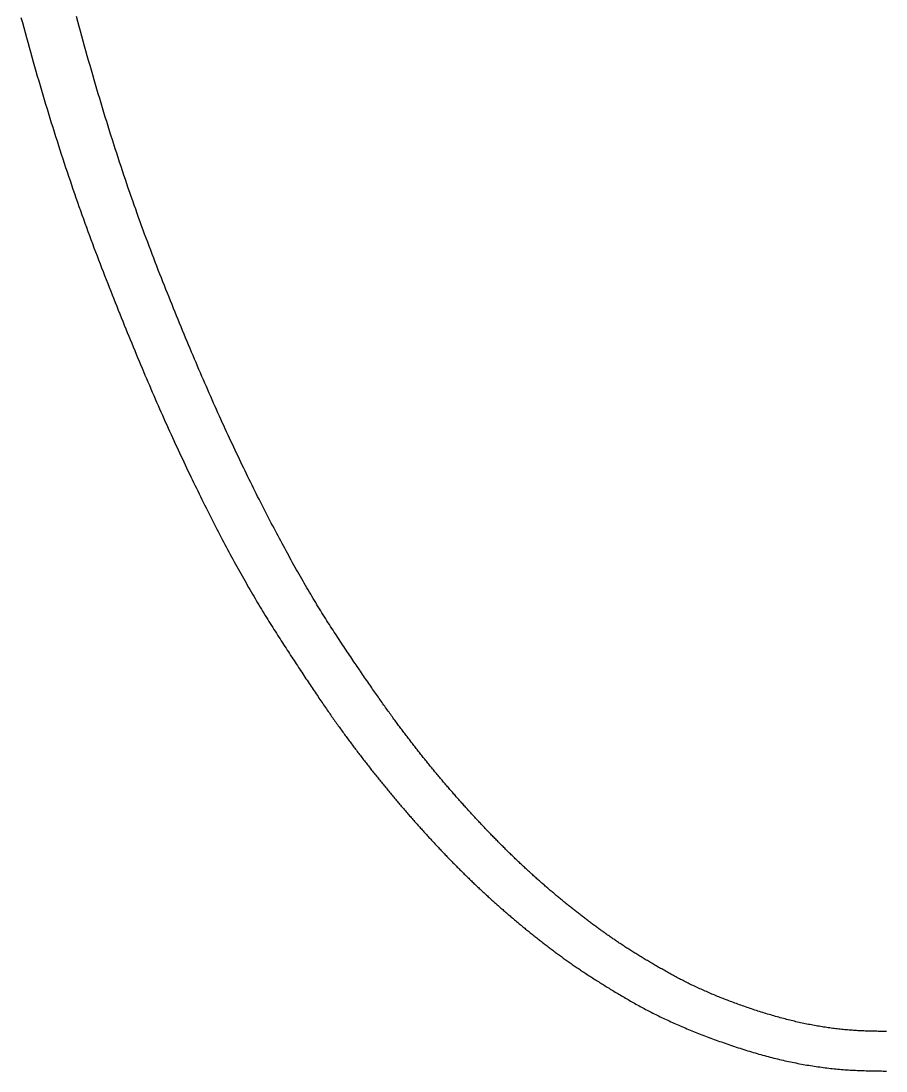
# Model space of a CAD drawing. Extents: x -120222 to -41942, y -19134 to 30932.
# Drawn here: x -81597.26 to -81589.02, y 10318.81 to 10328.81 of the extents above; entities that cross this region are included whole.
import ezdxf

# ---------------------------------------------------------------- set-up
doc = ezdxf.new("R2010")
doc.units = 0
doc.header["$LTSCALE"] = 150
doc.header["$MEASUREMENT"] = 0
doc.layers.get('0').update_dxf_attribs({"linetype": 'CONTINUOUS'})
doc.layers.add('____-568', color=7, linetype='CONTINUOUS')

# ---------------------------------------------------------------- blocks, each defined once
blk = doc.blocks.new('____-172')
at = {"color": 1, "linetype": 'Continuous', "flags": 128}
for points in [[(-88032.3616, 5780.1433), (-88032.3488, 5780.0959), (-88032.336, 5780.0487), (-88032.3232, 5780.0017), (-88032.3104, 5779.9549), (-88032.2975, 5779.9082), (-88032.2846, 5779.8618), (-88032.2716, 5779.8155), (-88032.2586, 5779.7693), (-88032.2456, 5779.7234), (-88032.2325, 5779.6776), (-88032.2194, 5779.632), (-88032.2063, 5779.5866), (-88032.1931, 5779.5413), (-88032.1799, 5779.4962), (-88032.1667, 5779.4513), (-88032.1534, 5779.4066), (-88032.1401, 5779.3621), (-88032.1268, 5779.3177), (-88032.1134, 5779.2735), (-88032.1, 5779.2295), (-88032.0865, 5779.1856), (-88032.073, 5779.142), (-88032.0595, 5779.0985), (-88032.046, 5779.0552), (-88032.0324, 5779.012), (-88032.0187, 5778.969), (-88032.0051, 5778.9263), (-88031.9914, 5778.8836), (-88031.9777, 5778.8412), (-88031.9639, 5778.7989), (-88031.9501, 5778.7568), (-88031.9363, 5778.7149), (-88031.9224, 5778.6732), (-88031.9085, 5778.6316), (-88031.8946, 5778.5902), (-88031.8806, 5778.549), (-88031.8666, 5778.508), (-88031.8525, 5778.4671), (-88031.8384, 5778.4265), (-88031.8243, 5778.386), (-88031.8102, 5778.3456), (-88031.796, 5778.3055), (-88031.7818, 5778.2655), (-88031.7675, 5778.2257), (-88031.7532, 5778.186), (-88031.7389, 5778.1466), (-88031.7245, 5778.1073), (-88031.7101, 5778.0682), (-88031.6957, 5778.0293), (-88031.6812, 5777.9905), (-88031.6667, 5777.952), (-88031.6522, 5777.9136), (-88031.6376, 5777.8753), (-88031.6231, 5777.8373), (-88031.6085, 5777.7994), (-88031.594, 5777.7617), (-88031.5794, 5777.7241), (-88031.5649, 5777.6867), (-88031.5505, 5777.6495), (-88031.536, 5777.6124), (-88031.5216, 5777.5755), (-88031.5071, 5777.5388), (-88031.4927, 5777.5022), (-88031.4784, 5777.4658), (-88031.464, 5777.4295), (-88031.4497, 5777.3935), (-88031.4353, 5777.3575), (-88031.421, 5777.3218), (-88031.4067, 5777.2862), (-88031.3925, 5777.2508), (-88031.3782, 5777.2155), (-88031.364, 5777.1804), (-88031.3498, 5777.1455), (-88031.3356, 5777.1107), (-88031.3215, 5777.0761), (-88031.3073, 5777.0417), (-88031.2932, 5777.0074), (-88031.2791, 5776.9733), (-88031.265, 5776.9394), (-88031.251, 5776.9056), (-88031.2369, 5776.872), (-88031.2229, 5776.8385), (-88031.2089, 5776.8052), (-88031.1949, 5776.7721), (-88031.181, 5776.7391), (-88031.167, 5776.7063), (-88031.1531, 5776.6737), (-88031.1392, 5776.6413), (-88031.1253, 5776.609), (-88031.1114, 5776.5768), (-88031.0976, 5776.5448), (-88031.0838, 5776.513), (-88031.07, 5776.4814), (-88031.0562, 5776.4499), (-88031.0424, 5776.4186), (-88031.0287, 5776.3875), (-88031.0149, 5776.3565), (-88031.0012, 5776.3256), (-88030.9875, 5776.295), (-88030.9739, 5776.2645), (-88030.9602, 5776.2342), (-88030.9466, 5776.204), (-88030.933, 5776.174), (-88030.9194, 5776.1442), (-88030.9059, 5776.1145), (-88030.8923, 5776.085), (-88030.8788, 5776.0557), (-88030.8653, 5776.0265), (-88030.8518, 5775.9975), (-88030.8383, 5775.9686), (-88030.8249, 5775.9399), (-88030.8115, 5775.9114), (-88030.798, 5775.8831), (-88030.7847, 5775.8549), (-88030.7713, 5775.8268), (-88030.7579, 5775.799), (-88030.7446, 5775.7713), (-88030.7313, 5775.7437), (-88030.718, 5775.7163), (-88030.7048, 5775.6891), (-88030.6915, 5775.662), (-88030.6783, 5775.635), (-88030.6651, 5775.6082), (-88030.652, 5775.5815), (-88030.6388, 5775.555), (-88030.6257, 5775.5286), (-88030.6126, 5775.5023), (-88030.5996, 5775.4762), (-88030.5865, 5775.4503), (-88030.5735, 5775.4244), (-88030.5605, 5775.3988), (-88030.5475, 5775.3732), (-88030.5346, 5775.3479), (-88030.5217, 5775.3226), (-88030.5088, 5775.2975), (-88030.4959, 5775.2726), (-88030.483, 5775.2478), (-88030.4702, 5775.2231), (-88030.4574, 5775.1986), (-88030.4446, 5775.1742), (-88030.4319, 5775.15), (-88030.4191, 5775.1259), (-88030.4064, 5775.1019), (-88030.3938, 5775.0781), (-88030.3811, 5775.0545), (-88030.3685, 5775.0309), (-88030.3559, 5775.0076), (-88030.3433, 5774.9843), (-88030.3307, 5774.9613), (-88030.3182, 5774.9383), (-88030.3056, 5774.9155), (-88030.2932, 5774.8929), (-88030.2807, 5774.8704), (-88030.2682, 5774.848), (-88030.2558, 5774.8258), (-88030.2434, 5774.8037), (-88030.231, 5774.7818), (-88030.2187, 5774.76), (-88030.2064, 5774.7384), (-88030.1941, 5774.7169), (-88030.1818, 5774.6955), (-88030.1695, 5774.6743), (-88030.1573, 5774.6532), (-88030.1451, 5774.6323), (-88030.1329, 5774.6115), (-88030.1208, 5774.5909), (-88030.1086, 5774.5704), (-88030.0965, 5774.55), (-88030.0844, 5774.5298), (-88030.0724, 5774.5098), (-88030.0603, 5774.4898), (-88030.0483, 5774.4701), (-88030.0363, 5774.4504), (-88030.0244, 5774.431), (-88030.0124, 5774.4116), (-88030.0005, 5774.3924), (-88029.9886, 5774.3734), (-88029.9767, 5774.3545), (-88029.9649, 5774.3357), (-88029.9531, 5774.3171), (-88029.9413, 5774.2986), (-88029.9295, 5774.2802), (-88029.9178, 5774.262), (-88029.9062, 5774.2439), (-88029.8947, 5774.226), (-88029.8832, 5774.2081), (-88029.8718, 5774.1904), (-88029.8604, 5774.1728), (-88029.8492, 5774.1554), (-88029.8379, 5774.138), (-88029.8268, 5774.1208), (-88029.8157, 5774.1038), (-88029.8047, 5774.0868), (-88029.7938, 5774.07), (-88029.7829, 5774.0533), (-88029.7721, 5774.0367), (-88029.7614, 5774.0203), (-88029.7507, 5774.0039), (-88029.7401, 5773.9877), (-88029.7296, 5773.9717), (-88029.7191, 5773.9557), (-88029.7087, 5773.9399), (-88029.6984, 5773.9242), (-88029.6881, 5773.9086), (-88029.6779, 5773.8932), (-88029.6678, 5773.8779), (-88029.6577, 5773.8627), (-88029.6477, 5773.8477), (-88029.6378, 5773.8327), (-88029.6279, 5773.8179), (-88029.6182, 5773.8032), (-88029.6084, 5773.7887), (-88029.5988, 5773.7742), (-88029.5892, 5773.7599), (-88029.5797, 5773.7458), (-88029.5702, 5773.7317), (-88029.5608, 5773.7178), (-88029.5515, 5773.704), (-88029.5423, 5773.6903), (-88029.5331, 5773.6768), (-88029.524, 5773.6634), (-88029.5149, 5773.6501), (-88029.506, 5773.6369), (-88029.497, 5773.6239), (-88029.4882, 5773.611), (-88029.4794, 5773.5982), (-88029.4707, 5773.5855), (-88029.4621, 5773.573), (-88029.4535, 5773.5606), (-88029.445, 5773.5483), (-88029.4366, 5773.5361), (-88029.4282, 5773.5241), (-88029.4199, 5773.5122), (-88029.4117, 5773.5004), (-88029.4035, 5773.4888), (-88029.3954, 5773.4773), (-88029.3874, 5773.4659), (-88029.3794, 5773.4546), (-88029.3715, 5773.4434), (-88029.3637, 5773.4324), (-88029.3559, 5773.4215), (-88029.3483, 5773.4108), (-88029.3406, 5773.4001), (-88029.3331, 5773.3896), (-88029.3256, 5773.3792), (-88029.3181, 5773.3689), (-88029.3107, 5773.3586), (-88029.3032, 5773.3483), (-88029.2957, 5773.338), (-88029.2882, 5773.3278), (-88029.2807, 5773.3175), (-88029.2733, 5773.3073), (-88029.2658, 5773.2971), (-88029.2582, 5773.2869), (-88029.2507, 5773.2767), (-88029.2432, 5773.2665), (-88029.2357, 5773.2564), (-88029.2281, 5773.2462), (-88029.2206, 5773.2361), (-88029.2131, 5773.2259), (-88029.2055, 5773.2158), (-88029.1979, 5773.2057), (-88029.1904, 5773.1957), (-88029.1828, 5773.1856), (-88029.1752, 5773.1755), (-88029.1676, 5773.1655), (-88029.16, 5773.1555), (-88029.1524, 5773.1455), (-88029.1448, 5773.1355), (-88029.1372, 5773.1255), (-88029.1296, 5773.1155), (-88029.122, 5773.1056), (-88029.1144, 5773.0956), (-88029.1067, 5773.0857), (-88029.0991, 5773.0758), (-88029.0914, 5773.0659), (-88029.0838, 5773.056), (-88029.0761, 5773.0461), (-88029.0684, 5773.0363), (-88029.0608, 5773.0264), (-88029.0531, 5773.0166), (-88029.0454, 5773.0068), (-88029.0377, 5772.997), (-88029.03, 5772.9872), (-88029.0223, 5772.9774), (-88029.0146, 5772.9677), (-88029.0068, 5772.9579), (-88028.9991, 5772.9482), (-88028.9914, 5772.9385), (-88028.9836, 5772.9288), (-88028.9759, 5772.9191), (-88028.9681, 5772.9094), (-88028.9604, 5772.8997), (-88028.9526, 5772.8901), (-88028.9448, 5772.8805), (-88028.9371, 5772.8708), (-88028.9293, 5772.8612), (-88028.9215, 5772.8516), (-88028.9137, 5772.8421), (-88028.9059, 5772.8325), (-88028.8981, 5772.823), (-88028.8903, 5772.8134), (-88028.8824, 5772.8039), (-88028.8746, 5772.7944), (-88028.8668, 5772.7849), (-88028.8589, 5772.7754), (-88028.8511, 5772.7659), (-88028.8432, 5772.7565), (-88028.8353, 5772.7471), (-88028.8275, 5772.7376), (-88028.8196, 5772.7282), (-88028.8117, 5772.7188), (-88028.8038, 5772.7094), (-88028.796, 5772.7001), (-88028.7881, 5772.6907), (-88028.7802, 5772.6814), (-88028.7723, 5772.672), (-88028.7644, 5772.6627), (-88028.7564, 5772.6534), (-88028.7485, 5772.6441), (-88028.7406, 5772.6349), (-88028.7327, 5772.6256), (-88028.7247, 5772.6164), (-88028.7168, 5772.6071), (-88028.7089, 5772.5979), (-88028.7009, 5772.5887), (-88028.693, 5772.5795), (-88028.685, 5772.5703), (-88028.677, 5772.5612), (-88028.6691, 5772.552), (-88028.6611, 5772.5429), (-88028.6531, 5772.5338), (-88028.6451, 5772.5247), (-88028.6371, 5772.5156), (-88028.6292, 5772.5065), (-88028.6212, 5772.4974), (-88028.6132, 5772.4884), (-88028.6051, 5772.4794), (-88028.5971, 5772.4703), (-88028.5891, 5772.4613), (-88028.5811, 5772.4523), (-88028.5731, 5772.4433), (-88028.565, 5772.4344), (-88028.557, 5772.4254), (-88028.549, 5772.4165), (-88028.5409, 5772.4076), (-88028.5329, 5772.3986), (-88028.5248, 5772.3897), (-88028.5167, 5772.3809), (-88028.5087, 5772.372), (-88028.5006, 5772.3631), (-88028.4925, 5772.3543), (-88028.4844, 5772.3455), (-88028.4764, 5772.3366), (-88028.4683, 5772.3278), (-88028.4602, 5772.3191), (-88028.4521, 5772.3103), (-88028.444, 5772.3015), (-88028.4358, 5772.2928), (-88028.4277, 5772.284), (-88028.4196, 5772.2753), (-88028.4115, 5772.2666), (-88028.4034, 5772.2579), (-88028.3952, 5772.2493), (-88028.3871, 5772.2406), (-88028.3789, 5772.2319), (-88028.3708, 5772.2233), (-88028.3626, 5772.2147), (-88028.3545, 5772.2061), (-88028.3463, 5772.1975), (-88028.3381, 5772.1889), (-88028.3299, 5772.1803), (-88028.3218, 5772.1718), (-88028.3136, 5772.1633), (-88028.3054, 5772.1547), (-88028.2972, 5772.1462), (-88028.289, 5772.1377), (-88028.2808, 5772.1293), (-88028.2725, 5772.1208), (-88028.2643, 5772.1124), (-88028.2561, 5772.1039), (-88028.2478, 5772.0955), (-88028.2396, 5772.0871), (-88028.2313, 5772.0787), (-88028.223, 5772.0703), (-88028.2148, 5772.062), (-88028.2065, 5772.0536), (-88028.1982, 5772.0453), (-88028.1899, 5772.037), (-88028.1816, 5772.0287), (-88028.1733, 5772.0204), (-88028.1649, 5772.0122), (-88028.1566, 5772.0039), (-88028.1483, 5771.9957), (-88028.1399, 5771.9875), (-88028.1316, 5771.9792), (-88028.1232, 5771.9711), (-88028.1149, 5771.9629), (-88028.1065, 5771.9547), (-88028.0981, 5771.9466), (-88028.0897, 5771.9384), (-88028.0813, 5771.9303), (-88028.0729, 5771.9222), (-88028.0645, 5771.9141), (-88028.0561, 5771.9061), (-88028.0477, 5771.898), (-88028.0392, 5771.89), (-88028.0308, 5771.882), (-88028.0224, 5771.8739), (-88028.0139, 5771.866), (-88028.0054, 5771.858), (-88027.997, 5771.85), (-88027.9885, 5771.8421), (-88027.98, 5771.8341), (-88027.9715, 5771.8262), (-88027.963, 5771.8183), (-88027.9545, 5771.8104), (-88027.946, 5771.8025), (-88027.9375, 5771.7947), (-88027.9289, 5771.7868), (-88027.9204, 5771.779), (-88027.9119, 5771.7712), (-88027.9033, 5771.7634), (-88027.8948, 5771.7556), (-88027.8862, 5771.7478), (-88027.8776, 5771.7401), (-88027.869, 5771.7323), (-88027.8604, 5771.7246), (-88027.8519, 5771.7169), (-88027.8432, 5771.7092), (-88027.8346, 5771.7015), (-88027.826, 5771.6939), (-88027.8174, 5771.6862), (-88027.8088, 5771.6786), (-88027.8001, 5771.671), (-88027.7915, 5771.6634), (-88027.7828, 5771.6558), (-88027.7742, 5771.6482), (-88027.7655, 5771.6407), (-88027.7568, 5771.6331), (-88027.7481, 5771.6256), (-88027.7394, 5771.6181), (-88027.7307, 5771.6106), (-88027.722, 5771.6031), (-88027.7133, 5771.5956), (-88027.7046, 5771.5882), (-88027.6959, 5771.5807), (-88027.6872, 5771.5733), (-88027.6785, 5771.5659), (-88027.6697, 5771.5585), (-88027.661, 5771.5511), (-88027.6522, 5771.5437), (-88027.6435, 5771.5364), (-88027.6347, 5771.5291), (-88027.6259, 5771.5217), (-88027.6172, 5771.5144), (-88027.6084, 5771.5071), (-88027.5996, 5771.4999), (-88027.5908, 5771.4926), (-88027.582, 5771.4853), (-88027.5732, 5771.4781), (-88027.5644, 5771.4709), (-88027.5556, 5771.4637), (-88027.5467, 5771.4565), (-88027.5379, 5771.4493), (-88027.5291, 5771.4422), (-88027.5202, 5771.435), (-88027.5114, 5771.4279), (-88027.5025, 5771.4208), (-88027.4937, 5771.4137), (-88027.4848, 5771.4066), (-88027.4759, 5771.3995), (-88027.4671, 5771.3925), (-88027.4582, 5771.3854), (-88027.4493, 5771.3784), (-88027.4404, 5771.3714), (-88027.4315, 5771.3644), (-88027.4226, 5771.3574), (-88027.4136, 5771.3504), (-88027.4047, 5771.3435), (-88027.3958, 5771.3365), (-88027.3868, 5771.3296), (-88027.3779, 5771.3227), (-88027.369, 5771.3158), (-88027.36, 5771.3089), (-88027.351, 5771.3021), (-88027.3421, 5771.2952), (-88027.3331, 5771.2884), (-88027.3241, 5771.2816), (-88027.3151, 5771.2748), (-88027.3061, 5771.268), (-88027.2971, 5771.2612), (-88027.2881, 5771.2544), (-88027.2791, 5771.2477), (-88027.2701, 5771.241), (-88027.2611, 5771.2342), (-88027.2521, 5771.2275), (-88027.243, 5771.2209), (-88027.234, 5771.2142), (-88027.2249, 5771.2075), (-88027.2159, 5771.2009), (-88027.2068, 5771.1942), (-88027.1976, 5771.1876), (-88027.1884, 5771.1809), (-88027.1792, 5771.1743), (-88027.1699, 5771.1676), (-88027.1605, 5771.1609), (-88027.1511, 5771.1542), (-88027.1416, 5771.1475), (-88027.132, 5771.1408), (-88027.1224, 5771.134), (-88027.1127, 5771.1273), (-88027.103, 5771.1206), (-88027.0932, 5771.1138), (-88027.0834, 5771.107), (-88027.0735, 5771.1003), (-88027.0636, 5771.0935), (-88027.0535, 5771.0867), (-88027.0435, 5771.0799), (-88027.0334, 5771.0731), (-88027.0232, 5771.0662), (-88027.0129, 5771.0594), (-88027.0026, 5771.0526), (-88026.9923, 5771.0457), (-88026.9819, 5771.0388), (-88026.9714, 5771.032), (-88026.9609, 5771.0251), (-88026.9503, 5771.0182), (-88026.9396, 5771.0113), (-88026.9289, 5771.0044), (-88026.9182, 5770.9974), (-88026.9073, 5770.9905), (-88026.8965, 5770.9836), (-88026.8855, 5770.9766), (-88026.8745, 5770.9697), (-88026.8635, 5770.9627), (-88026.8524, 5770.9557), (-88026.8412, 5770.9487), (-88026.83, 5770.9417), (-88026.8187, 5770.9347), (-88026.8074, 5770.9277), (-88026.796, 5770.9206), (-88026.7845, 5770.9136), (-88026.773, 5770.9066), (-88026.7615, 5770.8995), (-88026.7498, 5770.8924), (-88026.7381, 5770.8853), (-88026.7264, 5770.8783), (-88026.7146, 5770.8712), (-88026.7027, 5770.864), (-88026.6908, 5770.8569), (-88026.6789, 5770.8498), (-88026.6668, 5770.8427), (-88026.6547, 5770.8355), (-88026.6426, 5770.8284), (-88026.6304, 5770.8212), (-88026.6181, 5770.814), (-88026.6058, 5770.8068), (-88026.5934, 5770.7996), (-88026.581, 5770.7924), (-88026.5685, 5770.7852), (-88026.556, 5770.778), (-88026.5433, 5770.7707), (-88026.5307, 5770.7635), (-88026.518, 5770.7562), (-88026.5052, 5770.749), (-88026.4923, 5770.7418), (-88026.4793, 5770.7346), (-88026.4663, 5770.7274), (-88026.4532, 5770.7202), (-88026.44, 5770.7131), (-88026.4267, 5770.7059), (-88026.4133, 5770.6988), (-88026.3998, 5770.6917), (-88026.3863, 5770.6847), (-88026.3727, 5770.6776), (-88026.359, 5770.6706), (-88026.3452, 5770.6636), (-88026.3313, 5770.6566), (-88026.3174, 5770.6497), (-88026.3033, 5770.6427), (-88026.2892, 5770.6358), (-88026.275, 5770.6289), (-88026.2607, 5770.622), (-88026.2463, 5770.6151), (-88026.2319, 5770.6083), (-88026.2174, 5770.6015), (-88026.2027, 5770.5947), (-88026.188, 5770.5879), (-88026.1733, 5770.5811), (-88026.1584, 5770.5744), (-88026.1434, 5770.5677), (-88026.1284, 5770.561), (-88026.1133, 5770.5543), (-88026.0981, 5770.5477), (-88026.0828, 5770.541), (-88026.0675, 5770.5344), (-88026.052, 5770.5278), (-88026.0365, 5770.5212), (-88026.0209, 5770.5147), (-88026.0052, 5770.5081), (-88025.9894, 5770.5016), (-88025.9735, 5770.4951), (-88025.9576, 5770.4887), (-88025.9416, 5770.4822), (-88025.9255, 5770.4758), (-88025.9093, 5770.4694), (-88025.893, 5770.463), (-88025.8767, 5770.4566), (-88025.8602, 5770.4503), (-88025.8437, 5770.4439), (-88025.8271, 5770.4376), (-88025.8104, 5770.4313), (-88025.7936, 5770.4251), (-88025.7768, 5770.4188), (-88025.7598, 5770.4126), (-88025.7428, 5770.4064), (-88025.7257, 5770.4002), (-88025.7085, 5770.394), (-88025.6913, 5770.3879), (-88025.6739, 5770.3818), (-88025.6565, 5770.3757), (-88025.639, 5770.3696), (-88025.6214, 5770.3635), (-88025.6037, 5770.3575), (-88025.5859, 5770.3515), (-88025.5681, 5770.3454), (-88025.5501, 5770.3395), (-88025.5321, 5770.3335), (-88025.5141, 5770.3276), (-88025.496, 5770.3218), (-88025.478, 5770.316), (-88025.46, 5770.3104), (-88025.4421, 5770.3048), (-88025.4241, 5770.2993), (-88025.4062, 5770.2938), (-88025.3883, 5770.2885), (-88025.3704, 5770.2832), (-88025.3525, 5770.278), (-88025.3346, 5770.2729), (-88025.3168, 5770.2679), (-88025.299, 5770.263), (-88025.2812, 5770.2581), (-88025.2634, 5770.2533), (-88025.2456, 5770.2486), (-88025.2279, 5770.244), (-88025.2101, 5770.2395), (-88025.1924, 5770.235), (-88025.1747, 5770.2307), (-88025.1571, 5770.2264), (-88025.1394, 5770.2222), (-88025.1218, 5770.218), (-88025.1042, 5770.214), (-88025.0866, 5770.21), (-88025.069, 5770.2061), (-88025.0514, 5770.2023), (-88025.0339, 5770.1986), (-88025.0164, 5770.1949), (-88024.9989, 5770.1914), (-88024.9814, 5770.1879), (-88024.9639, 5770.1845), (-88024.9465, 5770.1811), (-88024.929, 5770.1779), (-88024.9116, 5770.1747), (-88024.8942, 5770.1717), (-88024.8769, 5770.1687), (-88024.8595, 5770.1657), (-88024.8422, 5770.1629), (-88024.8249, 5770.1601), (-88024.8076, 5770.1575), (-88024.7903, 5770.1549), (-88024.773, 5770.1524), (-88024.7558, 5770.1499), (-88024.7385, 5770.1476), (-88024.7213, 5770.1453), (-88024.7042, 5770.1431), (-88024.687, 5770.141), (-88024.6698, 5770.139), (-88024.6527, 5770.137), (-88024.6356, 5770.1351), (-88024.6185, 5770.1334), (-88024.6014, 5770.1316), (-88024.5844, 5770.13), (-88024.5673, 5770.1285), (-88024.5503, 5770.127), (-88024.5333, 5770.1256), (-88024.5163, 5770.1243), (-88024.4994, 5770.1231), (-88024.4824, 5770.122), (-88024.4655, 5770.1209), (-88024.4486, 5770.1199), (-88024.4317, 5770.119), (-88024.4149, 5770.1182), (-88024.398, 5770.1174), (-88024.3812, 5770.1167), (-88024.3645, 5770.1161), (-88024.3478, 5770.1155), (-88024.3311, 5770.1149), (-88024.3145, 5770.1144), (-88024.298, 5770.1139), (-88024.2814, 5770.1135), (-88024.265, 5770.1131), (-88024.2485, 5770.1128), (-88024.2321, 5770.1125), (-88024.2158, 5770.1122), (-88024.1995, 5770.112), (-88024.1833, 5770.1119), (-88024.1671, 5770.1118), (-88024.1509, 5770.1117), (-88024.1348, 5770.1117), (-88024.1187, 5770.1117)], [(-88024.1187, 5770.489), (-88024.132, 5770.489), (-88024.1453, 5770.489), (-88024.1587, 5770.489), (-88024.172, 5770.4891), (-88024.1855, 5770.4892), (-88024.1989, 5770.4894), (-88024.2124, 5770.4896), (-88024.2259, 5770.4898), (-88024.2395, 5770.4901), (-88024.2531, 5770.4904), (-88024.2667, 5770.4907), (-88024.2804, 5770.4911), (-88024.2941, 5770.4915), (-88024.3079, 5770.492), (-88024.3217, 5770.4924), (-88024.3355, 5770.493), (-88024.3493, 5770.4935), (-88024.3632, 5770.4941), (-88024.3771, 5770.4948), (-88024.3911, 5770.4955), (-88024.4051, 5770.4963), (-88024.419, 5770.4971), (-88024.4331, 5770.498), (-88024.4471, 5770.499), (-88024.4611, 5770.5001), (-88024.4752, 5770.5012), (-88024.4893, 5770.5024), (-88024.5034, 5770.5036), (-88024.5176, 5770.5049), (-88024.5317, 5770.5063), (-88024.5459, 5770.5077), (-88024.5601, 5770.5092), (-88024.5743, 5770.5108), (-88024.5886, 5770.5124), (-88024.6029, 5770.5141), (-88024.6171, 5770.5159), (-88024.6315, 5770.5177), (-88024.6458, 5770.5196), (-88024.6602, 5770.5216), (-88024.6745, 5770.5236), (-88024.6889, 5770.5257), (-88024.7033, 5770.5279), (-88024.7178, 5770.5301), (-88024.7323, 5770.5324), (-88024.7467, 5770.5348), (-88024.7612, 5770.5372), (-88024.7758, 5770.5397), (-88024.7903, 5770.5422), (-88024.8049, 5770.5449), (-88024.8195, 5770.5476), (-88024.8341, 5770.5503), (-88024.8487, 5770.5531), (-88024.8634, 5770.556), (-88024.8781, 5770.559), (-88024.8928, 5770.562), (-88024.9075, 5770.5651), (-88024.9223, 5770.5682), (-88024.937, 5770.5714), (-88024.9518, 5770.5747), (-88024.9666, 5770.578), (-88024.9815, 5770.5815), (-88024.9963, 5770.5849), (-88025.0112, 5770.5885), (-88025.0261, 5770.5921), (-88025.041, 5770.5958), (-88025.0559, 5770.5995), (-88025.0709, 5770.6033), (-88025.0859, 5770.6072), (-88025.1009, 5770.6111), (-88025.1159, 5770.6151), (-88025.131, 5770.6192), (-88025.146, 5770.6233), (-88025.1611, 5770.6275), (-88025.1762, 5770.6318), (-88025.1914, 5770.6361), (-88025.2065, 5770.6405), (-88025.2217, 5770.645), (-88025.2369, 5770.6495), (-88025.2521, 5770.6541), (-88025.2674, 5770.6587), (-88025.2826, 5770.6635), (-88025.2979, 5770.6683), (-88025.3132, 5770.6731), (-88025.3284, 5770.6779), (-88025.3435, 5770.6828), (-88025.3586, 5770.6877), (-88025.3736, 5770.6926), (-88025.3886, 5770.6976), (-88025.4035, 5770.7025), (-88025.4183, 5770.7075), (-88025.4331, 5770.7125), (-88025.4478, 5770.7176), (-88025.4624, 5770.7226), (-88025.477, 5770.7277), (-88025.4915, 5770.7328), (-88025.506, 5770.7379), (-88025.5204, 5770.743), (-88025.5347, 5770.7482), (-88025.549, 5770.7534), (-88025.5632, 5770.7586), (-88025.5773, 5770.7638), (-88025.5914, 5770.7691), (-88025.6054, 5770.7743), (-88025.6194, 5770.7796), (-88025.6333, 5770.7849), (-88025.6471, 5770.7903), (-88025.6609, 5770.7956), (-88025.6746, 5770.801), (-88025.6882, 5770.8064), (-88025.7018, 5770.8118), (-88025.7153, 5770.8172), (-88025.7288, 5770.8227), (-88025.7422, 5770.8282), (-88025.7555, 5770.8337), (-88025.7688, 5770.8392), (-88025.782, 5770.8448), (-88025.7951, 5770.8503), (-88025.8082, 5770.8559), (-88025.8212, 5770.8616), (-88025.8342, 5770.8672), (-88025.8471, 5770.8728), (-88025.8599, 5770.8785), (-88025.8727, 5770.8842), (-88025.8854, 5770.8899), (-88025.8981, 5770.8957), (-88025.9106, 5770.9015), (-88025.9232, 5770.9072), (-88025.9356, 5770.9131), (-88025.948, 5770.9189), (-88025.9603, 5770.9247), (-88025.9726, 5770.9306), (-88025.9848, 5770.9365), (-88025.997, 5770.9424), (-88026.0091, 5770.9484), (-88026.0211, 5770.9543), (-88026.0331, 5770.9603), (-88026.0449, 5770.9663), (-88026.0568, 5770.9723), (-88026.0686, 5770.9784), (-88026.0803, 5770.9845), (-88026.0919, 5770.9906), (-88026.1035, 5770.9967), (-88026.115, 5771.0028), (-88026.1265, 5771.009), (-88026.1379, 5771.0151), (-88026.1492, 5771.0213), (-88026.1605, 5771.0275), (-88026.1717, 5771.0338), (-88026.1829, 5771.0399), (-88026.1941, 5771.0461), (-88026.2052, 5771.0523), (-88026.2162, 5771.0585), (-88026.2272, 5771.0647), (-88026.2381, 5771.0708), (-88026.2491, 5771.077), (-88026.2599, 5771.0832), (-88026.2707, 5771.0893), (-88026.2815, 5771.0954), (-88026.2922, 5771.1016), (-88026.3028, 5771.1077), (-88026.3135, 5771.1138), (-88026.324, 5771.12), (-88026.3345, 5771.1261), (-88026.345, 5771.1322), (-88026.3554, 5771.1383), (-88026.3658, 5771.1444), (-88026.3761, 5771.1505), (-88026.3864, 5771.1565), (-88026.3966, 5771.1626), (-88026.4068, 5771.1687), (-88026.417, 5771.1747), (-88026.4271, 5771.1808), (-88026.4371, 5771.1869), (-88026.4471, 5771.1929), (-88026.457, 5771.1989), (-88026.4669, 5771.205), (-88026.4768, 5771.211), (-88026.4866, 5771.217), (-88026.4964, 5771.223), (-88026.5061, 5771.2291), (-88026.5157, 5771.2351), (-88026.5253, 5771.2411), (-88026.5349, 5771.247), (-88026.5444, 5771.253), (-88026.5539, 5771.259), (-88026.5633, 5771.265), (-88026.5727, 5771.271), (-88026.582, 5771.2769), (-88026.5913, 5771.2829), (-88026.6005, 5771.2888), (-88026.6097, 5771.2948), (-88026.6188, 5771.3007), (-88026.6279, 5771.3066), (-88026.637, 5771.3126), (-88026.646, 5771.3185), (-88026.6549, 5771.3244), (-88026.6638, 5771.3303), (-88026.6726, 5771.3362), (-88026.6814, 5771.3421), (-88026.6902, 5771.348), (-88026.6989, 5771.3539), (-88026.7076, 5771.3598), (-88026.7162, 5771.3656), (-88026.7247, 5771.3715), (-88026.7332, 5771.3774), (-88026.7417, 5771.3832), (-88026.7501, 5771.3891), (-88026.7585, 5771.3949), (-88026.7668, 5771.4008), (-88026.7751, 5771.4066), (-88026.7834, 5771.4124), (-88026.7916, 5771.4183), (-88026.7999, 5771.4241), (-88026.8081, 5771.43), (-88026.8163, 5771.4359), (-88026.8246, 5771.4418), (-88026.8328, 5771.4478), (-88026.841, 5771.4537), (-88026.8493, 5771.4597), (-88026.8575, 5771.4656), (-88026.8657, 5771.4716), (-88026.8739, 5771.4776), (-88026.8821, 5771.4836), (-88026.8903, 5771.4897), (-88026.8985, 5771.4957), (-88026.9067, 5771.5018), (-88026.9149, 5771.5079), (-88026.9231, 5771.514), (-88026.9313, 5771.5201), (-88026.9395, 5771.5262), (-88026.9477, 5771.5323), (-88026.9559, 5771.5385), (-88026.9641, 5771.5447), (-88026.9722, 5771.5509), (-88026.9804, 5771.5571), (-88026.9886, 5771.5633), (-88026.9967, 5771.5695), (-88027.0049, 5771.5758), (-88027.0131, 5771.582), (-88027.0212, 5771.5883), (-88027.0294, 5771.5946), (-88027.0375, 5771.6009), (-88027.0457, 5771.6072), (-88027.0538, 5771.6136), (-88027.062, 5771.6199), (-88027.0701, 5771.6263), (-88027.0782, 5771.6327), (-88027.0864, 5771.6391), (-88027.0945, 5771.6455), (-88027.1026, 5771.6519), (-88027.1107, 5771.6584), (-88027.1188, 5771.6649), (-88027.127, 5771.6713), (-88027.1351, 5771.6778), (-88027.1432, 5771.6843), (-88027.1513, 5771.6909), (-88027.1594, 5771.6974), (-88027.1675, 5771.7039), (-88027.1756, 5771.7105), (-88027.1837, 5771.7171), (-88027.1918, 5771.7237), (-88027.1998, 5771.7303), (-88027.2079, 5771.737), (-88027.216, 5771.7436), (-88027.2241, 5771.7503), (-88027.2321, 5771.7569), (-88027.2402, 5771.7636), (-88027.2483, 5771.7703), (-88027.2563, 5771.7771), (-88027.2644, 5771.7838), (-88027.2725, 5771.7905), (-88027.2805, 5771.7973), (-88027.2886, 5771.8041), (-88027.2966, 5771.8109), (-88027.3046, 5771.8177), (-88027.3127, 5771.8245), (-88027.3207, 5771.8314), (-88027.3287, 5771.8383), (-88027.3368, 5771.8451), (-88027.3448, 5771.852), (-88027.3528, 5771.8589), (-88027.3608, 5771.8659), (-88027.3688, 5771.8728), (-88027.3768, 5771.8798), (-88027.3848, 5771.8867), (-88027.3928, 5771.8937), (-88027.4008, 5771.9007), (-88027.4088, 5771.9078), (-88027.4167, 5771.9148), (-88027.4247, 5771.9219), (-88027.4327, 5771.9289), (-88027.4407, 5771.936), (-88027.4486, 5771.9431), (-88027.4566, 5771.9502), (-88027.4645, 5771.9574), (-88027.4725, 5771.9645), (-88027.4804, 5771.9717), (-88027.4883, 5771.9789), (-88027.4963, 5771.986), (-88027.5042, 5771.9933), (-88027.5121, 5772.0005), (-88027.52, 5772.0077), (-88027.528, 5772.015), (-88027.5359, 5772.0223), (-88027.5438, 5772.0296), (-88027.5517, 5772.0369), (-88027.5596, 5772.0442), (-88027.5675, 5772.0515), (-88027.5753, 5772.0589), (-88027.5832, 5772.0663), (-88027.5911, 5772.0737), (-88027.599, 5772.0811), (-88027.6068, 5772.0885), (-88027.6147, 5772.0959), (-88027.6226, 5772.1034), (-88027.6304, 5772.1108), (-88027.6383, 5772.1183), (-88027.6461, 5772.1258), (-88027.654, 5772.1333), (-88027.6618, 5772.1409), (-88027.6696, 5772.1484), (-88027.6775, 5772.156), (-88027.6853, 5772.1636), (-88027.6931, 5772.1711), (-88027.7009, 5772.1788), (-88027.7087, 5772.1864), (-88027.7165, 5772.194), (-88027.7243, 5772.2017), (-88027.7321, 5772.2094), (-88027.7399, 5772.2171), (-88027.7477, 5772.2248), (-88027.7555, 5772.2325), (-88027.7633, 5772.2402), (-88027.771, 5772.248), (-88027.7788, 5772.2557), (-88027.7866, 5772.2635), (-88027.7943, 5772.2713), (-88027.8021, 5772.2791), (-88027.8098, 5772.287), (-88027.8176, 5772.2948), (-88027.8253, 5772.3027), (-88027.8331, 5772.3106), (-88027.8408, 5772.3185), (-88027.8485, 5772.3264), (-88027.8563, 5772.3343), (-88027.864, 5772.3422), (-88027.8717, 5772.3502), (-88027.8794, 5772.3581), (-88027.8872, 5772.3661), (-88027.8949, 5772.3741), (-88027.9026, 5772.3821), (-88027.9103, 5772.3901), (-88027.918, 5772.3982), (-88027.9257, 5772.4062), (-88027.9334, 5772.4143), (-88027.9411, 5772.4224), (-88027.9488, 5772.4305), (-88027.9565, 5772.4386), (-88027.9642, 5772.4467), (-88027.9719, 5772.4549), (-88027.9795, 5772.463), (-88027.9872, 5772.4712), (-88027.9949, 5772.4794), (-88028.0026, 5772.4876), (-88028.0102, 5772.4958), (-88028.0179, 5772.504), (-88028.0256, 5772.5123), (-88028.0332, 5772.5205), (-88028.0409, 5772.5288), (-88028.0485, 5772.5371), (-88028.0562, 5772.5454), (-88028.0638, 5772.5537), (-88028.0715, 5772.5621), (-88028.0791, 5772.5704), (-88028.0867, 5772.5788), (-88028.0944, 5772.5871), (-88028.102, 5772.5955), (-88028.1096, 5772.6039), (-88028.1173, 5772.6124), (-88028.1249, 5772.6208), (-88028.1325, 5772.6293), (-88028.1401, 5772.6377), (-88028.1477, 5772.6462), (-88028.1553, 5772.6547), (-88028.1629, 5772.6632), (-88028.1705, 5772.6717), (-88028.1781, 5772.6803), (-88028.1857, 5772.6888), (-88028.1933, 5772.6974), (-88028.2009, 5772.706), (-88028.2085, 5772.7146), (-88028.2161, 5772.7232), (-88028.2236, 5772.7318), (-88028.2312, 5772.7405), (-88028.2388, 5772.7491), (-88028.2464, 5772.7578), (-88028.2539, 5772.7665), (-88028.2615, 5772.7752), (-88028.2691, 5772.7839), (-88028.2766, 5772.7926), (-88028.2842, 5772.8014), (-88028.2917, 5772.8101), (-88028.2993, 5772.8189), (-88028.3068, 5772.8277), (-88028.3143, 5772.8365), (-88028.3219, 5772.8453), (-88028.3294, 5772.8541), (-88028.3369, 5772.863), (-88028.3444, 5772.8719), (-88028.3519, 5772.8807), (-88028.3595, 5772.8896), (-88028.367, 5772.8985), (-88028.3745, 5772.9075), (-88028.382, 5772.9164), (-88028.3894, 5772.9254), (-88028.3969, 5772.9343), (-88028.4044, 5772.9433), (-88028.4119, 5772.9523), (-88028.4194, 5772.9613), (-88028.4268, 5772.9704), (-88028.4343, 5772.9794), (-88028.4417, 5772.9885), (-88028.4492, 5772.9975), (-88028.4566, 5773.0066), (-88028.4641, 5773.0157), (-88028.4715, 5773.0248), (-88028.4789, 5773.034), (-88028.4864, 5773.0431), (-88028.4938, 5773.0523), (-88028.5012, 5773.0615), (-88028.5086, 5773.0707), (-88028.516, 5773.0799), (-88028.5234, 5773.0891), (-88028.5308, 5773.0983), (-88028.5382, 5773.1076), (-88028.5456, 5773.1169), (-88028.553, 5773.1261), (-88028.5604, 5773.1354), (-88028.5678, 5773.1448), (-88028.5751, 5773.1541), (-88028.5825, 5773.1634), (-88028.5899, 5773.1728), (-88028.5972, 5773.1822), (-88028.6046, 5773.1916), (-88028.6119, 5773.201), (-88028.6193, 5773.2104), (-88028.6266, 5773.2198), (-88028.6339, 5773.2293), (-88028.6413, 5773.2387), (-88028.6486, 5773.2482), (-88028.6559, 5773.2577), (-88028.6632, 5773.2672), (-88028.6705, 5773.2767), (-88028.6778, 5773.2863), (-88028.6851, 5773.2958), (-88028.6924, 5773.3054), (-88028.6997, 5773.315), (-88028.707, 5773.3246), (-88028.7143, 5773.3342), (-88028.7216, 5773.3438), (-88028.7288, 5773.3535), (-88028.7361, 5773.3631), (-88028.7434, 5773.3728), (-88028.7506, 5773.3825), (-88028.7579, 5773.3922), (-88028.7651, 5773.4019), (-88028.7724, 5773.4117), (-88028.7797, 5773.4216), (-88028.7872, 5773.4316), (-88028.7946, 5773.4418), (-88028.8022, 5773.452), (-88028.8098, 5773.4624), (-88028.8175, 5773.473), (-88028.8252, 5773.4836), (-88028.8331, 5773.4944), (-88028.8409, 5773.5052), (-88028.8489, 5773.5162), (-88028.8569, 5773.5274), (-88028.865, 5773.5386), (-88028.8732, 5773.55), (-88028.8814, 5773.5615), (-88028.8897, 5773.5731), (-88028.898, 5773.5848), (-88028.9064, 5773.5967), (-88028.9149, 5773.6086), (-88028.9235, 5773.6207), (-88028.9321, 5773.633), (-88028.9408, 5773.6453), (-88028.9496, 5773.6578), (-88028.9584, 5773.6704), (-88028.9673, 5773.6831), (-88028.9762, 5773.6959), (-88028.9853, 5773.7088), (-88028.9944, 5773.7219), (-88029.0035, 5773.7351), (-88029.0128, 5773.7484), (-88029.0221, 5773.7618), (-88029.0314, 5773.7754), (-88029.0409, 5773.7891), (-88029.0504, 5773.8029), (-88029.0599, 5773.8168), (-88029.0696, 5773.8309), (-88029.0793, 5773.845), (-88029.089, 5773.8593), (-88029.0989, 5773.8737), (-88029.1088, 5773.8882), (-88029.1187, 5773.9029), (-88029.1288, 5773.9177), (-88029.1389, 5773.9326), (-88029.149, 5773.9476), (-88029.1593, 5773.9627), (-88029.1696, 5773.978), (-88029.18, 5773.9934), (-88029.1904, 5774.0089), (-88029.2009, 5774.0245), (-88029.2115, 5774.0402), (-88029.2221, 5774.0561), (-88029.2328, 5774.0721), (-88029.2436, 5774.0882), (-88029.2545, 5774.1044), (-88029.2654, 5774.1208), (-88029.2764, 5774.1373), (-88029.2874, 5774.1539), (-88029.2985, 5774.1706), (-88029.3097, 5774.1874), (-88029.321, 5774.2044), (-88029.3323, 5774.2215), (-88029.3437, 5774.2387), (-88029.3551, 5774.256), (-88029.3666, 5774.2735), (-88029.3782, 5774.291), (-88029.3898, 5774.3088), (-88029.4014, 5774.3266), (-88029.413, 5774.3447), (-88029.4247, 5774.3628), (-88029.4364, 5774.3811), (-88029.4481, 5774.3996), (-88029.4599, 5774.4182), (-88029.4717, 5774.4369), (-88029.4835, 5774.4558), (-88029.4953, 5774.4748), (-88029.5072, 5774.494), (-88029.5191, 5774.5133), (-88029.531, 5774.5328), (-88029.5429, 5774.5524), (-88029.5549, 5774.5721), (-88029.5669, 5774.592), (-88029.5789, 5774.612), (-88029.591, 5774.6322), (-88029.603, 5774.6525), (-88029.6151, 5774.673), (-88029.6273, 5774.6936), (-88029.6394, 5774.7144), (-88029.6516, 5774.7353), (-88029.6638, 5774.7563), (-88029.676, 5774.7775), (-88029.6883, 5774.7988), (-88029.7006, 5774.8203), (-88029.7129, 5774.8419), (-88029.7253, 5774.8637), (-88029.7376, 5774.8856), (-88029.75, 5774.9077), (-88029.7625, 5774.9299), (-88029.7749, 5774.9522), (-88029.7874, 5774.9747), (-88029.7999, 5774.9973), (-88029.8124, 5775.0201), (-88029.825, 5775.043), (-88029.8376, 5775.0661), (-88029.8502, 5775.0893), (-88029.8628, 5775.1127), (-88029.8755, 5775.1362), (-88029.8882, 5775.1598), (-88029.9009, 5775.1836), (-88029.9136, 5775.2075), (-88029.9264, 5775.2316), (-88029.9392, 5775.2558), (-88029.9521, 5775.2802), (-88029.9649, 5775.3047), (-88029.9778, 5775.3294), (-88029.9907, 5775.3541), (-88030.0036, 5775.3791), (-88030.0166, 5775.4042), (-88030.0296, 5775.4294), (-88030.0426, 5775.4548), (-88030.0556, 5775.4803), (-88030.0687, 5775.506), (-88030.0818, 5775.5318), (-88030.0949, 5775.5577), (-88030.1081, 5775.5838), (-88030.1213, 5775.6101), (-88030.1345, 5775.6364), (-88030.1477, 5775.663), (-88030.161, 5775.6896), (-88030.1742, 5775.7165), (-88030.1875, 5775.7435), (-88030.2009, 5775.7706), (-88030.2142, 5775.7979), (-88030.2276, 5775.8254), (-88030.241, 5775.8531), (-88030.2544, 5775.8809), (-88030.2678, 5775.9089), (-88030.2813, 5775.937), (-88030.2947, 5775.9653), (-88030.3082, 5775.9938), (-88030.3217, 5776.0224), (-88030.3353, 5776.0512), (-88030.3488, 5776.0802), (-88030.3624, 5776.1093), (-88030.376, 5776.1386), (-88030.3896, 5776.1681), (-88030.4033, 5776.1977), (-88030.4169, 5776.2275), (-88030.4306, 5776.2574), (-88030.4443, 5776.2876), (-88030.4581, 5776.3178), (-88030.4718, 5776.3483), (-88030.4856, 5776.3789), (-88030.4994, 5776.4097), (-88030.5132, 5776.4406), (-88030.527, 5776.4717), (-88030.5409, 5776.503), (-88030.5548, 5776.5344), (-88030.5686, 5776.566), (-88030.5826, 5776.5978), (-88030.5965, 5776.6297), (-88030.6105, 5776.6618), (-88030.6244, 5776.6941), (-88030.6385, 5776.7265), (-88030.6525, 5776.7591), (-88030.6665, 5776.7918), (-88030.6806, 5776.8247), (-88030.6947, 5776.8578), (-88030.7088, 5776.891), (-88030.7229, 5776.9244), (-88030.7371, 5776.958), (-88030.7512, 5776.9918), (-88030.7654, 5777.0257), (-88030.7796, 5777.0597), (-88030.7939, 5777.094), (-88030.8081, 5777.1283), (-88030.8224, 5777.1629), (-88030.8367, 5777.1976), (-88030.851, 5777.2325), (-88030.8654, 5777.2676), (-88030.8797, 5777.3028), (-88030.8941, 5777.3382), (-88030.9085, 5777.3737), (-88030.923, 5777.4094), (-88030.9374, 5777.4453), (-88030.9519, 5777.4813), (-88030.9664, 5777.5175), (-88030.9809, 5777.5539), (-88030.9954, 5777.5904), (-88031.01, 5777.6271), (-88031.0245, 5777.664), (-88031.0391, 5777.701), (-88031.0538, 5777.7382), (-88031.0684, 5777.7756), (-88031.083, 5777.8131), (-88031.0975, 5777.8508), (-88031.112, 5777.8887), (-88031.1265, 5777.9268), (-88031.1409, 5777.9651), (-88031.1553, 5778.0035), (-88031.1697, 5778.0421), (-88031.1841, 5778.0809), (-88031.1984, 5778.1199), (-88031.2126, 5778.1591), (-88031.2269, 5778.1984), (-88031.2411, 5778.2379), (-88031.2553, 5778.2776), (-88031.2694, 5778.3175), (-88031.2835, 5778.3575), (-88031.2976, 5778.3978), (-88031.3116, 5778.4382), (-88031.3257, 5778.4788), (-88031.3396, 5778.5196), (-88031.3536, 5778.5605), (-88031.3675, 5778.6016), (-88031.3814, 5778.6429), (-88031.3952, 5778.6844), (-88031.409, 5778.7261), (-88031.4228, 5778.7679), (-88031.4365, 5778.81), (-88031.4502, 5778.8522), (-88031.4639, 5778.8946), (-88031.4775, 5778.9371), (-88031.4911, 5778.9799), (-88031.5047, 5779.0228), (-88031.5183, 5779.0659), (-88031.5318, 5779.1092), (-88031.5452, 5779.1526), (-88031.5587, 5779.1963), (-88031.5721, 5779.2401), (-88031.5855, 5779.2841), (-88031.5988, 5779.3283), (-88031.6121, 5779.3726), (-88031.6254, 5779.4172), (-88031.6386, 5779.4619), (-88031.6518, 5779.5068), (-88031.665, 5779.5519), (-88031.6781, 5779.5971), (-88031.6912, 5779.6425), (-88031.7043, 5779.6882), (-88031.7173, 5779.734), (-88031.7303, 5779.7799), (-88031.7433, 5779.8261), (-88031.7563, 5779.8724), (-88031.7692, 5779.9189), (-88031.782, 5779.9656), (-88031.7949, 5780.0125), (-88031.8077, 5780.0595), (-88031.8204, 5780.1068), (-88031.8332, 5780.1542)]]:
    blk.add_lwpolyline(points, dxfattribs=at)
blk = doc.blocks.new('____-186')
at = {"color": 1}
blk.add_blockref('____-172', (0, 0), dxfattribs=at)

msp = doc.modelspace()

# ---------------------------------------------------------------- block references
at = {"layer": '____-568', "color": 0}
msp.add_blockref('____-186', (6435.10495, 4548.69799), dxfattribs=at)

doc.saveas('drawing.dxf')
